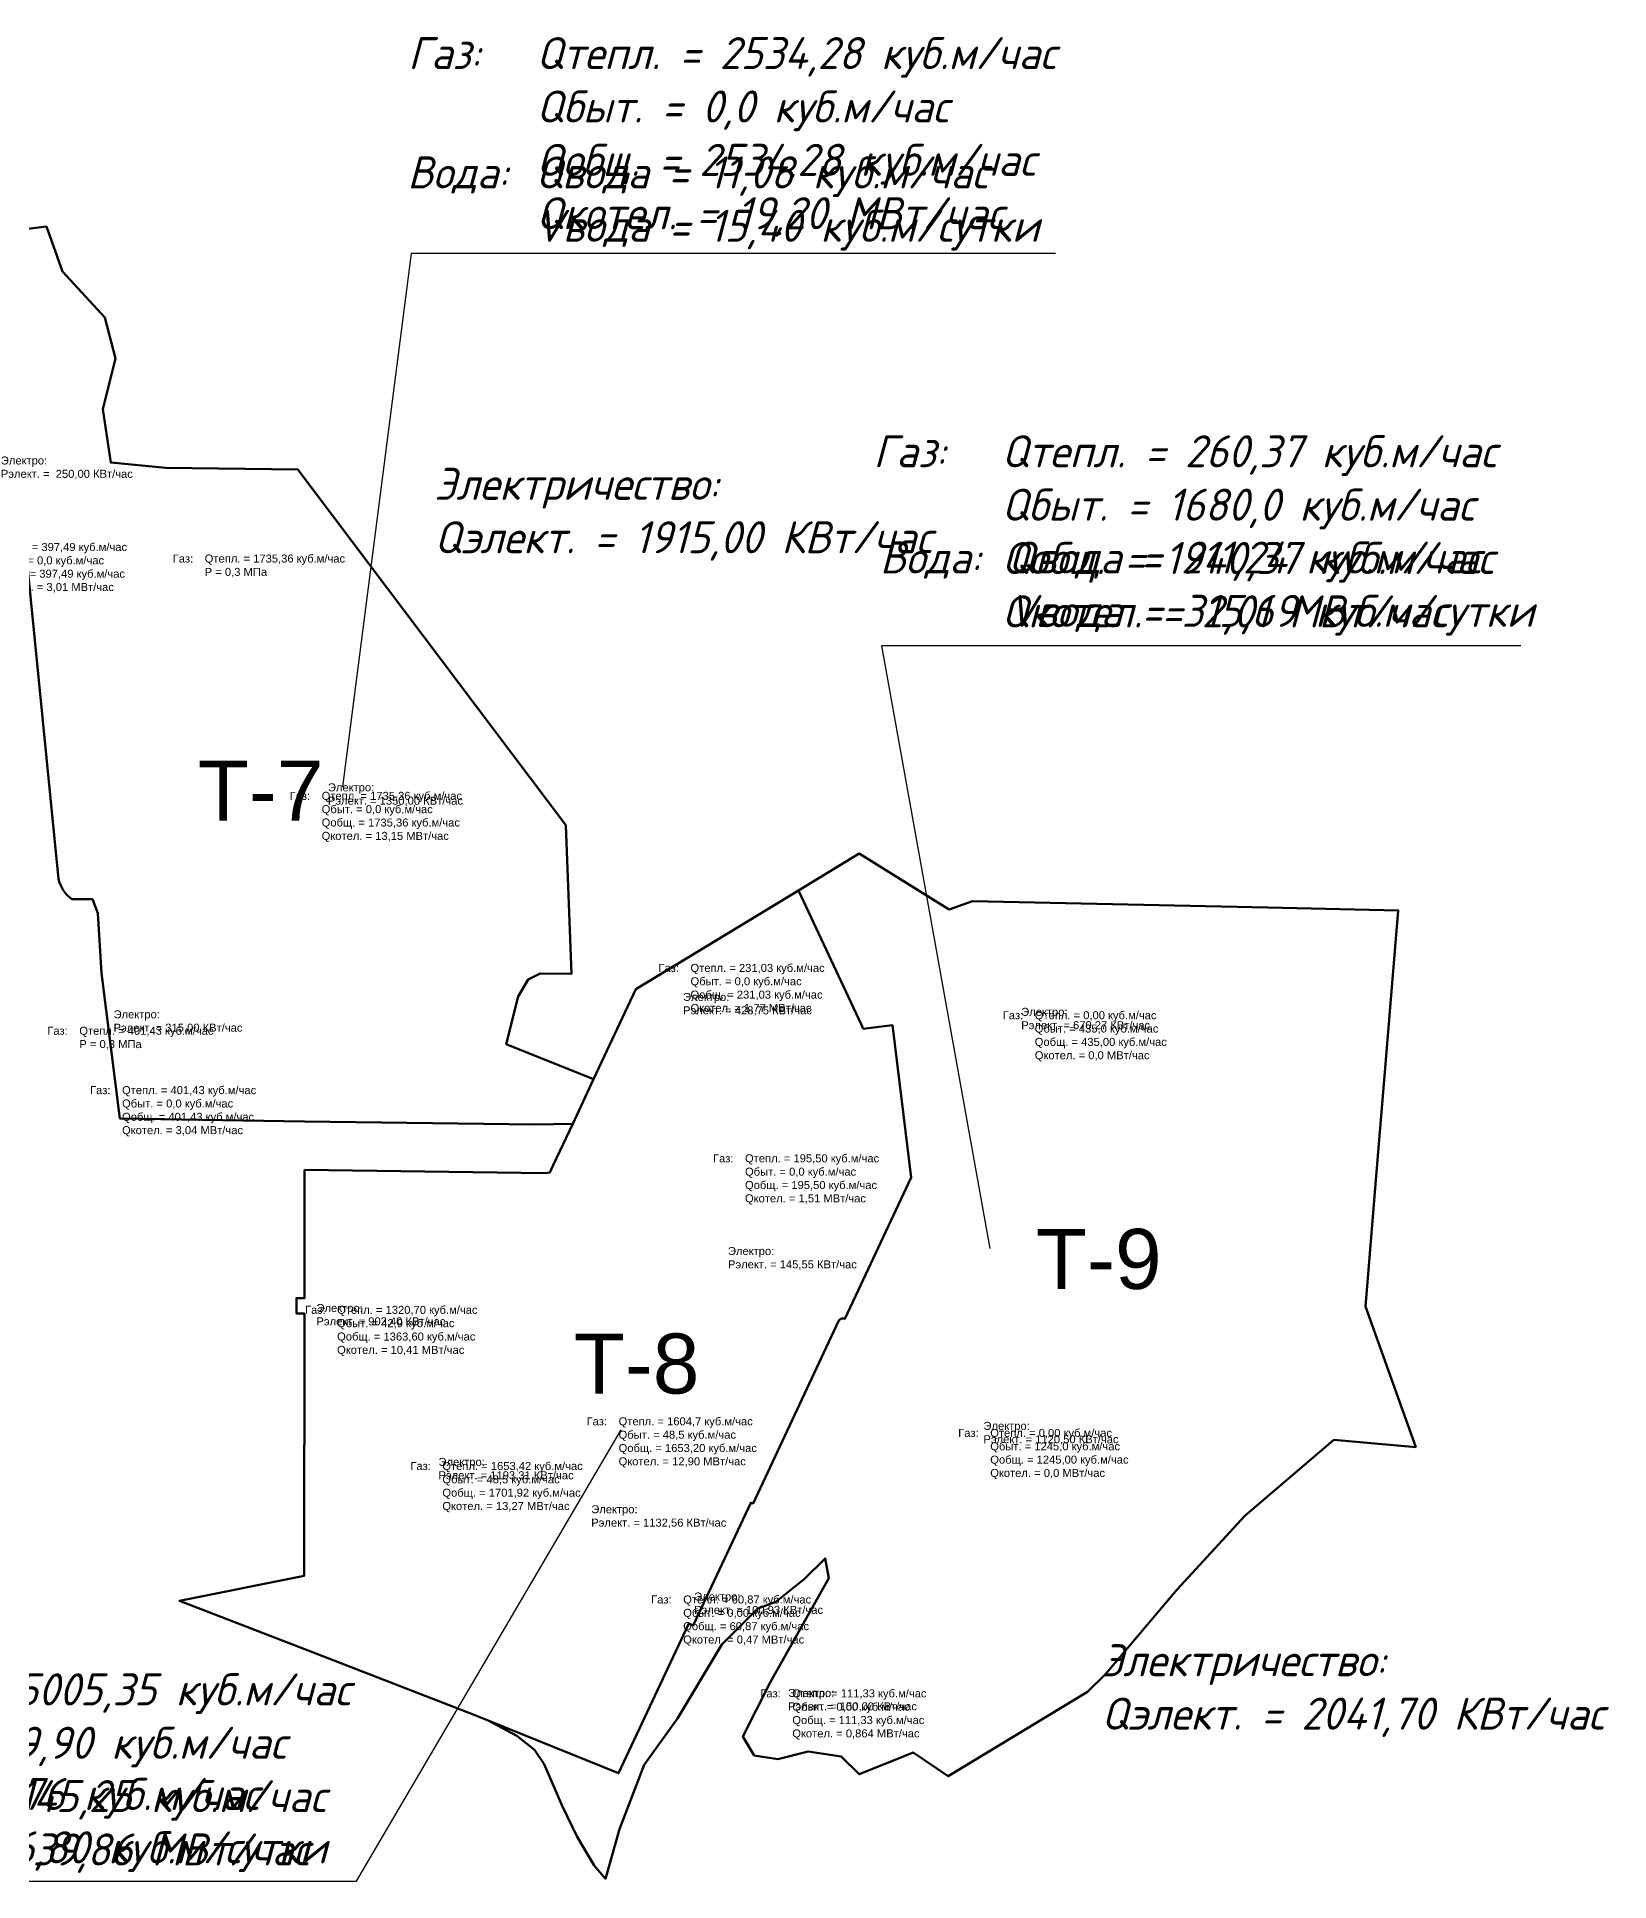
# Model space of a CAD drawing. Header units: millimetres. Extents: x 2241950 to 2245827, y 377271 to 382413.
# Drawn here: x 2243763 to 2245727, y 380109 to 382413 of the extents above; entities that cross this region are included whole.
import ezdxf

# ---------------------------------------------------------------- set-up
doc = ezdxf.new("R2010")
doc.units = ezdxf.units.MM
for name, color, linetype in [('информация_газ', 250, 'Continuous'), ('информация_электричество', 250, 'Continuous'), ('потребность_вода', 250, 'Continuous'), ('потребность_газ', 250, 'Continuous')]:
    doc.layers.add(name, color=color, linetype=linetype)
for name, color, linetype, lineweight in [('потребность_электрика', 250, 'Continuous', 80), ('территории_инфраструктура_подписи', 231, 'Continuous', 80), ('территория_инфраструктура', 231, 'Continuous', 80)]:
    doc.layers.add(name, color=color, linetype=linetype, lineweight=lineweight)
doc.styles.add('GOST-2.304_Type-B_italic', font='GOST Common Italic.ttf')
doc.styles.get("Standard").update_dxf_attribs({"font": 'arial.ttf'})

msp = doc.modelspace()

# ---------------------------------------------------------------- linework, layer by layer
at = {"layer": 'потребность_газ'}
for points in [[(2245035.2, 382142.5), (2244230.4, 382142.5), (2244144.7, 381475.8)], [(2245616.6, 381652), (2244817.8, 381652), (2244953.4, 380899.3)], [(2243337.9, 380108.7), (2244162.2, 380108.7), (2244492.5, 380672.4)]]:
    msp.add_lwpolyline(points, dxfattribs=at)
at = {"layer": 'территория_инфраструктура'}
msp.add_lwpolyline([(2243701, 382166.9), (2243774.7, 382176), (2243794.6, 382119.8), (2243847.7, 382062.5), (2243861.1, 382011.3), (2243845.3, 381948), (2243855, 381881.1), (2243924, 381874.7), (2244088.9, 381872.4), (2244423.5, 381428), (2244430.6, 381242.2), (2244391.3, 381242.6), (2244376.5, 381235.4), (2244364.2, 381213.8), (2244349.1, 381154.4), (2244458.3, 381110.6), (2244432.2, 381055), (2244384.6, 381053.9), (2244161.3, 381056.8), (2244097, 381057.9), (2243866.2, 381061.7), (2243843.6, 381243.1), (2243839, 381318.2), (2243832, 381335.7), (2243806.3, 381335.7, -0.181543), (2243789.7, 381360.9), (2243750, 381759.9)], format="xyb", dxfattribs=at)
for points in [[(2244714.2, 381346.5), (2244790.1, 381392.6), (2244900.4, 381324), (2244902.3, 381322.8), (2244931.7, 381333.3), (2245300.6, 381325.2), (2245463.5, 381321.6), (2245448.5, 381139.7), (2245435.2, 380979.7), (2245422.7, 380826.6), (2245485.4, 380651), (2245383.1, 380659.9), (2245271.9, 380565.3), (2245187, 380472.6), (2245098, 380367.4), (2245075.4, 380345.1), (2245012, 380306.7), (2244901.4, 380239.8), (2244857.6, 380269.4), (2244830.9, 380258.6), (2244790.2, 380242.2), (2244767.7, 380264.6), (2244726.2, 380270.5), (2244688.4, 380261.1), (2244658.8, 380265.8), (2244644.6, 380289.5), (2244678.9, 380357), (2244752.3, 380487.2), (2244747.6, 380512), (2244721.5, 380486), (2244686, 380457.5), (2244663.5, 380449.3), (2244624.8, 380410.6), (2244618.5, 380404.3), (2244562.9, 380312), (2244521.5, 380254), (2244490.7, 380173.5), (2244473.2, 380111.7), (2244458.9, 380128.4), (2244437.7, 380164), (2244419, 380202.8), (2244396.5, 380254.8), (2244384.5, 380272.7), (2244362.5, 380290.2), (2244326.5, 380309.6), (2244489.4, 380243.6), (2244577.1, 380430.4), (2244582.6, 380428.1), (2244654.6, 380581.5), (2244657.5, 380580.7), (2244764.3, 380808.4, -0.414214), (2244772.3, 380811.3), (2244785.6, 380839.7), (2244855.1, 380987.7), (2244845.4, 381066.1), (2244831.8, 381178.1), (2244795.1, 381173.6), (2244792.4, 381179.3)], [(2244097.2, 380997.6), (2244397.8, 380993.4), (2244403.6, 380994), (2244407.9, 381003.2), (2244432.2, 381055), (2244458.3, 381110.6), (2244511.1, 381223.1), (2244714.2, 381346.5), (2244792.4, 381179.3), (2244795.1, 381173.6), (2244831.8, 381178.1), (2244845.4, 381066.1), (2244855.1, 380987.7), (2244785.6, 380839.7), (2244772.3, 380811.3, 0.414214), (2244764.3, 380808.4), (2244657.5, 380580.7), (2244654.6, 380581.5), (2244582.6, 380428.1), (2244577.1, 380430.4), (2244489.4, 380243.6), (2244326.5, 380309.6), (2244305.5, 380317.8), (2244119.9, 380389.6), (2243940.7, 380458.9), (2244096.8, 380490.2), (2244097, 380818), (2244087, 380818), (2244087, 380837.2), (2244097.1, 380837.2)]]:
    msp.add_lwpolyline(points, format="xyb", close=True, dxfattribs=at)

# ---------------------------------------------------------------- texts
at = {"layer": 'информация_газ', "char_height": 10, "attachment_point": 1}
for s, insert in [('Газ: ^IQтепл. = 397,49 куб.м/час\\P^IQбыт. = 0,0 куб.м/час\\P^IQобщ. = 397,49 куб.м/час\\P^IQкотел. = 3,01 МВт/час', (2243667.8, 381780.6)), ('Газ: ^IQтепл. = 1735,36 куб.м/час\\P^IP = 0,3 МПа', (2243932.4, 381766.2)), ('Газ: ^IQтепл. = 1735,36 куб.м/час\\P^IQбыт. = 0,0 куб.м/час\\P^IQобщ. = 1735,36 куб.м/час\\P^IQкотел. = 13,15 МВт/час', (2244078.5, 381469.7)), ('Газ: ^IQтепл. = 231,03 куб.м/час\\P^IQбыт. = 0,0 куб.м/час\\P^IQобщ. = 231,03 куб.м/час\\P^IQкотел. = 1,77 МВт/час', (2244539.3, 381254.7)), ('Газ: ^IQтепл. = 0,00 куб.м/час\\P^IQбыт. = 435,0 куб.м/час\\P^IQобщ. = 435,00 куб.м/час\\P^IQкотел. = 0,0 МВт/час', (2244969.4, 381195.6)), ('Газ: ^IQтепл. = 401,43 куб.м/час\\P^IP = 0,3 МПа', (2243775.7, 381176.2)), ('Газ: ^IQтепл. = 401,43 куб.м/час\\P^IQбыт. = 0,0 куб.м/час\\P^IQобщ. = 401,43 куб.м/час\\P^IQкотел. = 3,04 МВт/час', (2243829.1, 381102)), ('Газ: ^IQтепл. = 195,50 куб.м/час\\P^IQбыт. = 0,0 куб.м/час\\P^IQобщ. = 195,50 куб.м/час\\P^IQкотел. = 1,51 МВт/час', (2244607.4, 381016.8)), ('Газ: ^IQтепл. = 1320,70 куб.м/час\\P^IQбыт. = 42,9 куб.м/час\\P^IQобщ. = 1363,60 куб.м/час\\P^IQкотел. = 10,41 МВт/час', (2244097.8, 380827.5)), ('Газ: ^IQтепл. = 1604,7 куб.м/час\\P^IQбыт. = 48,5 куб.м/час\\P^IQобщ. = 1653,20 куб.м/час\\P^IQкотел. = 12,90 МВт/час', (2244449.5, 380688.2)), ('Газ: ^IQтепл. = 0,00 куб.м/час\\P^IQбыт. = 1245,0 куб.м/час\\P^IQобщ. = 1245,00 куб.м/час\\P^IQкотел. = 0,0 МВт/час', (2244913.8, 380673.7)), ('Газ: ^IQтепл. = 1653,42 куб.м/час\\P^IQбыт. = 48,5 куб.м/час\\P^IQобщ. = 1701,92 куб.м/час\\P^IQкотел. = 13,27 МВт/час', (2244229.3, 380632.4)), ('Газ: ^IQтепл. = 60,87 куб.м/час\\P^IQбыт. = 0,00 куб.м/час\\P^IQобщ. = 60,87 куб.м/час\\P^IQкотел. = 0,47 МВт/час', (2244530.2, 380465.6)), ('Газ: ^IQтепл. = 111,33 куб.м/час\\P^IQбыт. = 0,00 куб.м/час\\P^IQобщ. = 111,33 куб.м/час\\P^IQкотел. = 0,864 МВт/час', (2244666.5, 380348.3))]:
    msp.add_mtext_dynamic_manual_height_columns(s, width=377.606, gutter_width=12.5, heights=[111.9], dxfattribs=dict(at, insert=insert))
at = {"layer": 'информация_электричество', "char_height": 10, "attachment_point": 1}
for s, heights, insert in [('Электро: ^I\\PPэлект. =  250,00 КВт/час', [33.7], (2243717.7, 381888.7)), ('Электро: ^I\\PPэлект. = 1350,00 КВт/час', [33.7], (2244126.3, 381480.3)), ('Электро: ^I\\PPэлект. = 428,75 КВт/час', [33.7], (2244570, 381218.4)), ('Электро: ^I\\PPэлект. = 315,00 КВт/час', [33.7], (2243858.5, 381196.7)), ('Электро: ^I\\PPэлект. = 670,27 КВт/час', [33.7], (2244992.5, 381199.8)), ('Электро: ^I\\PPэлект. = 145,55 КВт/час', [33.7], (2244626.1, 380901)), ('Электро: ^I\\PPэлект. = 902,40 КВт/час', [35.3], (2244112, 380829.8)), ('Электро: ^I\\PPэлект. = 1120,50 КВт/час', [33.7], (2244945.3, 380682.5)), ('Электро: ^I\\PPэлект. = 1193,31 КВт/час', [32.9], (2244264.5, 380637.5)), ('Электро: ^I\\PPэлект. = 1132,56 КВт/час', [32.9], (2244455.3, 380578.3)), ('Электро: ^I\\PPэлект. = 100,93 КВт/час', [33.7], (2244583.9, 380469.3)), ('Электро: ^I\\PPэлект. = 150,00 КВт/час', [33.7], (2244701.2, 380348.8))]:
    msp.add_mtext_dynamic_manual_height_columns(s, width=377.606, gutter_width=12.5, heights=heights, dxfattribs=dict(at, insert=insert))
at = {"layer": 'потребность_вода', "char_height": 40, "attachment_point": 1, "style": 'GOST-2.304_Type-B_italic'}
for s, insert in [('Вода: ^IQвода = 11,08 куб.м/час\\P^IVвода = 15,40 куб.м/сутки', (2244225.6, 382263.6)), ('Вода: ^IQвода = 211,24 куб.м/час\\P^IVвода = 315,69 куб.м/сутки', (2244816, 381782.5)), ('Вода: ^IQвода = 278,76 куб.м/час\\P^IVвода = 2546,80 куб.м/сутки', (2243272.3, 380237.6))]:
    msp.add_mtext_dynamic_manual_height_columns(s, width=909.794, gutter_width=252.5, heights=[249.2], dxfattribs=dict(at, insert=insert))
at = {"layer": 'потребность_газ', "char_height": 40, "attachment_point": 1, "style": 'GOST-2.304_Type-B_italic'}
for s, insert in [('Газ: ^IQтепл. = 2534,28 куб.м/час\\P^IQбыт. = 0,0 куб.м/час\\P^IQобщ. = 2534,28 куб.м/час\\P^IQкотел. = 19,20 МВт/час', (2244226.5, 382412.7)), ('Газ: ^IQтепл. = 260,37 куб.м/час\\P^IQбыт. = 1680,0 куб.м/час\\P^IQобщ. = 1940,37 куб.м/час\\P^IQкотел. = 2,01 МВт/час', (2244807.8, 381915.2)), ('Газ: ^IQтепл. = 5005,35 куб.м/час\\P^IQбыт. =139,90 куб.м/час\\P^IQобщ. = 5145,25 куб.м/час\\P^IQкотел. = 39,86 МВт/час', (2243347.2, 380368.3))]:
    msp.add_mtext_dynamic_manual_height_columns(s, width=909.794, gutter_width=252.5, heights=[249.2], dxfattribs=dict(at, insert=insert))
at = {"layer": 'потребность_электрика', "char_height": 40, "attachment_point": 1, "style": 'GOST-2.304_Type-B_italic'}
for s, insert in [('Электричество: ^I\\PQэлект. = 1915,00 КВт/час', (2244259.1, 381874.5)), ('Электричество: ^I\\PQэлект. = 2041,70 КВт/час', (2245092.4, 380404.7))]:
    msp.add_mtext_dynamic_manual_height_columns(s, width=1182.159, gutter_width=252.5, heights=[153.2], dxfattribs=dict(at, insert=insert))
at = {"layer": 'территории_инфраструктура_подписи', "char_height": 75, "attachment_point": 1}
for s, insert in [('Т-7', (2243963.6, 381508.7)), ('Т-9', (2245010.8, 380923.6)), ('Т-8', (2244433.3, 380792.9))]:
    msp.add_mtext_dynamic_manual_height_columns(s, width=572.707, gutter_width=252.5, heights=[144.7], dxfattribs=dict(at, insert=insert))

doc.saveas('drawing.dxf')
